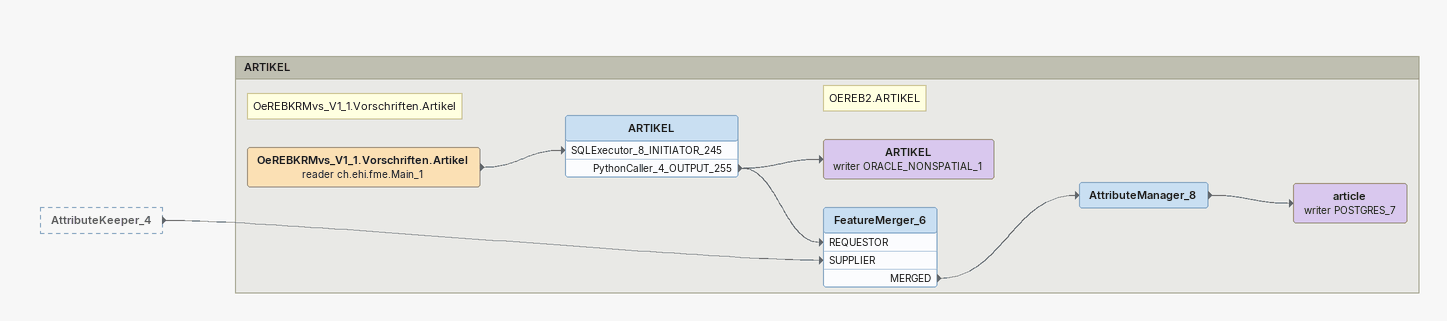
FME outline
AttributeKeeper_4 [outside]
    -> FeatureMerger_6 [SUPPLIER]

Bookmark: ARTIKEL
Note: OeREBKRMvs_V1_1.Vorschriften.Artikel
OeREBKRMvs_V1_1.Vorschriften.Artikel (reader ch.ehi.fme.Main_1)
    -> ARTIKEL [SQLExecutor_8_INITIATOR_245]
ARTIKEL
    PythonCaller_4_OUTPUT_255 -> ARTIKEL (writer ORACLE_NONSPATIAL_1)
    PythonCaller_4_OUTPUT_255 -> FeatureMerger_6 [REQUESTOR]
Note: OEREB2.ARTIKEL
ARTIKEL (writer ORACLE_NONSPATIAL_1)
FeatureMerger_6
    MERGED -> AttributeManager_8
AttributeManager_8
    -> article (writer POSTGRES_7)
article (writer POSTGRES_7)
